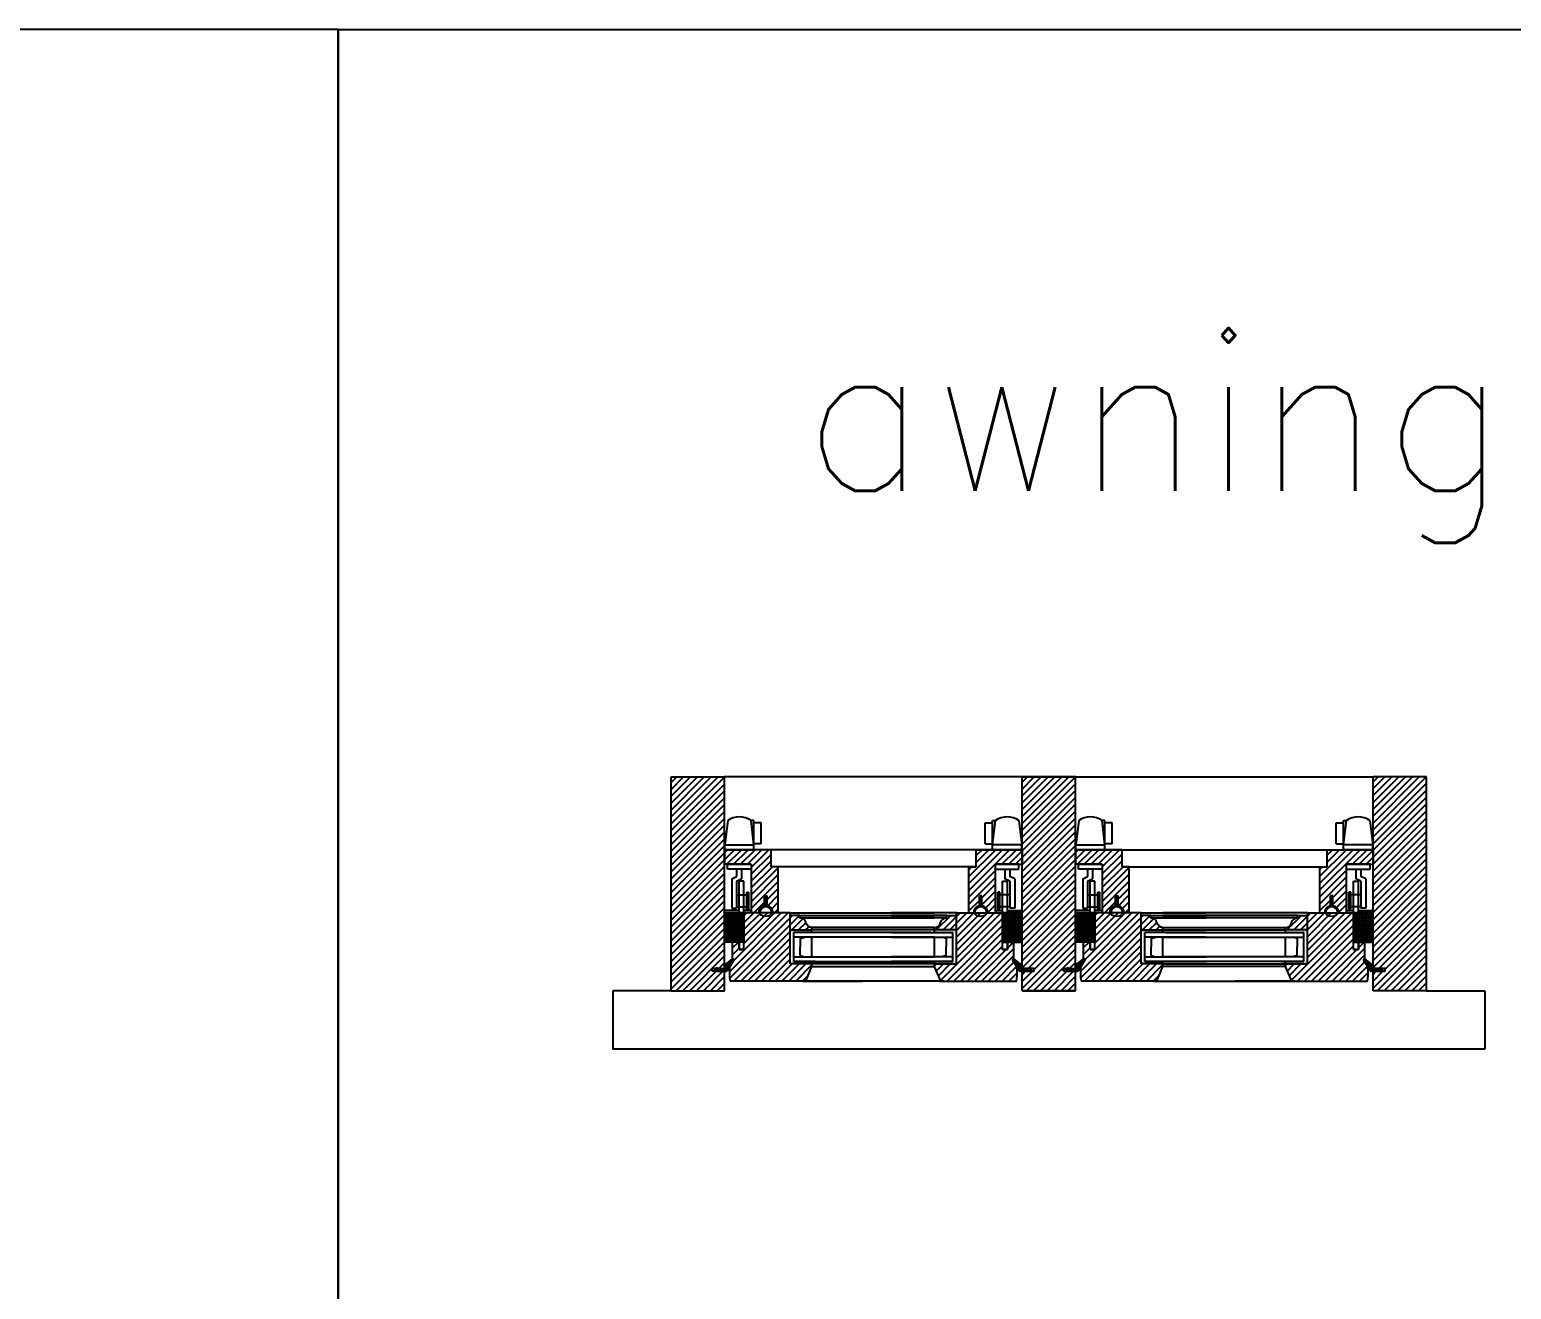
# Model space of a CAD drawing. Header units: inches. Extents: x 1985 to 11287, y 379 to 3234.
# Drawn here: x 8908.34 to 8946.44, y 1786.73 to 1819.1 of the extents above; entities that cross this region are included whole.
import ezdxf

# ---------------------------------------------------------------- set-up
doc = ezdxf.new("R2010")
doc.units = ezdxf.units.IN
doc.header["$MEASUREMENT"] = 0
for name, color, linetype in [('detail 99', 30, 'CONTINUOUS'), ('glass 99', 6, 'CONTINUOUS'), ('glazing tape 99', 7, 'CONTINUOUS'), ('hardware 99', 94, 'CONTINUOUS'), ('hatch 99', 1, 'CONTINUOUS'), ('separation 99', 3, 'CONTINUOUS'), ('weatherstripping 99', 5, 'CONTINUOUS'), ('wood detail 99', 7, 'CONTINUOUS')]:
    doc.layers.add(name, color=color, linetype=linetype)
doc.styles.get("Standard").update_dxf_attribs({"font": 'txt.shx', "width": 0.8})
pattern_1 = [(45, (8567.92054, 1741.58993), (-0.088388348, 0.088388348), [])]

msp = doc.modelspace()

# ---------------------------------------------------------------- hatches: boundary and pattern name
at = {"layer": 'glazing tape 99'}
h = msp.add_hatch(color=256, dxfattribs=at)
h.paths.add_polyline_path([(8928.460059, 1795.150496), (8928.460059, 1795.087996), (8927.924345, 1795.087996), (8927.924345, 1795.150496)])
h.paths.add_polyline_path([(8928.460059, 1795.962996), (8928.460059, 1795.900496), (8927.924345, 1795.900496), (8927.924345, 1795.962996)])
h = msp.add_hatch(color=256, dxfattribs=at)
h.paths.add_polyline_path([(8931.609941, 1795.150496), (8931.609941, 1795.087996), (8932.145655, 1795.087996), (8932.145655, 1795.150496)])
h.paths.add_polyline_path([(8931.609941, 1795.962996), (8931.609941, 1795.900496), (8932.145655, 1795.900496), (8932.145655, 1795.962996)])
h = msp.add_hatch(color=256, dxfattribs=at)
h.paths.add_polyline_path([(8937.484941, 1795.150496), (8937.484941, 1795.087996), (8936.949226, 1795.087996), (8936.949226, 1795.150496)])
h.paths.add_polyline_path([(8937.484941, 1795.962996), (8937.484941, 1795.900496), (8936.949226, 1795.900496), (8936.949226, 1795.962996)])
h = msp.add_hatch(color=256, dxfattribs=at)
h.paths.add_polyline_path([(8940.634823, 1795.150496), (8940.634823, 1795.087996), (8941.170537, 1795.087996), (8941.170537, 1795.150496)])
h.paths.add_polyline_path([(8940.634823, 1795.962996), (8940.634823, 1795.900496), (8941.170537, 1795.900496), (8941.170537, 1795.962996)])
at = {"layer": 'hardware 99'}
h = msp.add_hatch(dxfattribs=at)
h.set_pattern_fill('HONEY', color=256, scale=0.25, angle=90, style=0)
h.set_pattern_definition([(90, (9182.998444, 1375.476072), (-0.0270632938, 0.046875), [0.03125, -0.0625]), (210, (9182.998444, 1375.476072), (-0.027063294, -0.0468749999), [0.03125, -0.0625]), (150, (9182.998444, 1375.476072), (-0.0541265877, 1e-10), [-0.0625, 0.03125])])
h.paths.add_polyline_path([(8926.710059, 1796.400496), (8926.210059, 1796.400496), (8926.210059, 1795.650496), (8926.710059, 1795.650496)])
h = msp.add_hatch(dxfattribs=at)
h.set_pattern_fill('HONEY', color=256, scale=0.25, angle=90, style=0)
h.set_pattern_definition([(90, (8677.071555, 1375.476072), (0.0270632937, 0.046875), [0.03125, -0.0625]), (330, (8677.071555, 1375.476072), (0.027063294, -0.0468749999), [0.03125, -0.0625]), (30, (8677.071555, 1375.476072), (0.0541265877, 1e-10), [-0.0625, 0.03125])])
h.paths.add_polyline_path([(8933.859941, 1796.400496), (8933.359941, 1796.400496), (8933.359941, 1795.650496), (8933.859941, 1795.650496)])
h = msp.add_hatch(dxfattribs=at)
h.set_pattern_fill('HONEY', color=256, scale=0.25, angle=90, style=0)
h.set_pattern_definition([(90, (9192.023326, 1375.476072), (-0.0270632937, 0.046875), [0.03125, -0.0625]), (210, (9192.023326, 1375.476072), (-0.027063294, -0.0468749999), [0.03125, -0.0625]), (150, (9192.023326, 1375.476072), (-0.0541265877, 1e-10), [-0.0625, 0.03125])])
h.paths.add_polyline_path([(8935.234941, 1795.650496), (8935.734941, 1795.650496), (8935.734941, 1796.400496), (8935.234941, 1796.400496)])
h = msp.add_hatch(dxfattribs=at)
h.set_pattern_fill('HONEY', color=256, scale=0.25, angle=90, style=0)
h.set_pattern_definition([(90, (8686.096437, 1375.476072), (0.0270632938, 0.046875), [0.03125, -0.0625]), (330, (8686.096437, 1375.476072), (0.027063294, -0.0468749999), [0.03125, -0.0625]), (30, (8686.096437, 1375.476072), (0.0541265877, 1e-10), [-0.0625, 0.03125])])
h.paths.add_polyline_path([(8942.384823, 1795.650496), (8942.884823, 1795.650496), (8942.884823, 1796.400496), (8942.384823, 1796.400496)])
at = {"layer": 'hatch 99'}
h = msp.add_hatch(dxfattribs=at)
h.set_pattern_fill('ANSI31', color=256, style=0)
h.set_pattern_definition(pattern_1)
h.paths.add_polyline_path([(8926.210059, 1799.900496), (8924.835059, 1799.900496), (8924.835059, 1794.400496), (8926.210059, 1794.400496), (8926.210059, 1794.900545), (8925.897559, 1794.900545), (8925.897559, 1794.970545), (8926.210059, 1794.970545)])
h.paths.add_polyline_path([(8927.585059, 1797.587996), (8927.397559, 1797.587996), (8927.397559, 1798.025496), (8926.210059, 1798.025496), (8926.210059, 1797.650496), (8926.897559, 1797.650496), (8926.897559, 1796.400496), (8927.085509, 1796.400496, -0.365977382), (8927.241759, 1796.585373), (8927.241759, 1796.837996), (8927.304259, 1796.837996), (8927.304259, 1796.585373, -0.365977382), (8927.460509, 1796.400496), (8927.585059, 1796.400496)])
h.paths.add_polyline_path([(8927.897545, 1796.400496), (8926.710059, 1796.400496), (8926.710059, 1795.650496), (8926.710059, 1795.462996), (8926.585059, 1795.462996), (8926.585059, 1795.650496), (8926.41875, 1795.650496), (8926.41875, 1795.212642, 0.141972218), (8926.336678, 1794.8303, 0.035496615), (8926.353745, 1794.650496), (8928.299345, 1794.650496), (8928.460059, 1795.025496), (8928.460059, 1795.087996), (8927.897545, 1795.087996)])
h.paths.add_polyline_path([(8928.147559, 1796.275496), (8928.147559, 1796.337996), (8927.897545, 1796.337996), (8927.897545, 1795.962996), (8928.460059, 1795.962996), (8928.460059, 1796.025496, -0.375199902), (8928.303809, 1796.150496, 0.375199902)])
h = msp.add_hatch(dxfattribs=at)
h.set_pattern_fill('ANSI31', color=256, style=0)
h.set_pattern_definition(pattern_1)
h.paths.add_polyline_path([(8932.172455, 1796.337996), (8931.922441, 1796.337996), (8931.922441, 1796.275496), (8931.909319, 1796.275496, 0.350781059), (8931.766191, 1796.150496, -0.375199902), (8931.609941, 1796.025496), (8931.609941, 1795.962996), (8932.172455, 1795.962996)])
h.paths.add_polyline_path([(8933.359941, 1796.400496), (8932.172455, 1796.400496), (8932.172455, 1795.087996), (8931.609941, 1795.087996), (8931.609941, 1795.025496), (8931.770655, 1794.650496), (8933.716255, 1794.650496, 0.035496619), (8933.733321, 1794.8303, 0.14197221), (8933.65125, 1795.212642), (8933.65125, 1795.650496), (8933.484941, 1795.650496), (8933.484941, 1795.462996), (8933.359941, 1795.462996), (8933.359941, 1795.650496)])
h.paths.add_polyline_path([(8933.172441, 1797.650496), (8933.859941, 1797.650496), (8933.859941, 1798.025496), (8932.672441, 1798.025496), (8932.672441, 1797.587996), (8932.484941, 1797.587996), (8932.484941, 1796.400496), (8932.609491, 1796.400496, -0.365977382), (8932.765741, 1796.585373), (8932.765741, 1796.837996), (8932.828241, 1796.837996), (8932.828241, 1796.585373, -0.365977382), (8932.984491, 1796.400496), (8933.172441, 1796.400496)])
h.paths.add_polyline_path([(8935.234941, 1799.900496), (8933.859941, 1799.900496), (8933.859941, 1794.970545), (8934.172441, 1794.970545), (8934.172441, 1794.900545), (8933.859941, 1794.900545), (8933.859941, 1794.400496), (8935.234941, 1794.400496), (8935.234941, 1794.900545), (8934.922441, 1794.900545), (8934.922441, 1794.970545), (8935.234941, 1794.970545)])
h.paths.add_polyline_path([(8936.609941, 1797.587996), (8936.422441, 1797.587996), (8936.422441, 1798.025496), (8935.234941, 1798.025496), (8935.234941, 1797.650496), (8935.922441, 1797.650496), (8935.922441, 1796.400496), (8936.110391, 1796.400496, -0.365977382), (8936.266641, 1796.585373), (8936.266641, 1796.837996), (8936.329141, 1796.837996), (8936.329141, 1796.585373, -0.365977382), (8936.485391, 1796.400496), (8936.609941, 1796.400496)])
h.paths.add_polyline_path([(8936.922426, 1796.400496), (8935.734941, 1796.400496), (8935.734941, 1795.650496), (8935.734941, 1795.462996), (8935.609941, 1795.462996), (8935.609941, 1795.650496), (8935.443632, 1795.650496), (8935.443632, 1795.212642, 0.141972216), (8935.36156, 1794.8303, 0.035496617), (8935.378627, 1794.650496), (8937.324226, 1794.650496), (8937.484941, 1795.025496), (8937.484941, 1795.087996), (8936.922426, 1795.087996)])
h.paths.add_polyline_path([(8937.172441, 1796.275496), (8937.172441, 1796.337996), (8936.922426, 1796.337996), (8936.922426, 1795.962996), (8937.484941, 1795.962996), (8937.484941, 1796.025496, -0.375199902), (8937.328691, 1796.150496, 0.375199902)])
h = msp.add_hatch(dxfattribs=at)
h.set_pattern_fill('ANSI31', color=256, style=0)
h.set_pattern_definition(pattern_1)
h.paths.add_polyline_path([(8941.197337, 1796.337996), (8940.947323, 1796.337996), (8940.947323, 1796.275496), (8940.9342, 1796.275496, 0.350781056), (8940.791073, 1796.150496, -0.375199902), (8940.634823, 1796.025496), (8940.634823, 1795.962996), (8941.197337, 1795.962996)])
h.paths.add_polyline_path([(8942.384823, 1796.400496), (8941.197337, 1796.400496), (8941.197337, 1795.087996), (8940.634823, 1795.087996), (8940.634823, 1795.025496), (8940.795537, 1794.650496), (8942.741137, 1794.650496, 0.03549662), (8942.758203, 1794.8303, 0.141972208), (8942.676132, 1795.212642), (8942.676132, 1795.650496), (8942.509823, 1795.650496), (8942.509823, 1795.462996), (8942.384823, 1795.462996), (8942.384823, 1795.650496)])
h.paths.add_polyline_path([(8942.197323, 1797.650496), (8942.884823, 1797.650496), (8942.884823, 1798.025496), (8941.697323, 1798.025496), (8941.697323, 1797.587996), (8941.509823, 1797.587996), (8941.509823, 1796.400496), (8941.634373, 1796.400496, -0.365977382), (8941.790623, 1796.585373), (8941.790623, 1796.837996), (8941.853123, 1796.837996), (8941.853123, 1796.585373, -0.365977382), (8942.009373, 1796.400496), (8942.197323, 1796.400496)])
h.paths.add_polyline_path([(8944.259823, 1799.900496), (8942.884823, 1799.900496), (8942.884823, 1794.970545), (8943.197323, 1794.970545), (8943.197323, 1794.900545), (8942.884823, 1794.900545), (8942.884823, 1794.400496), (8944.259823, 1794.400496)])
at = {"layer": 'weatherstripping 99'}
h = msp.add_hatch(dxfattribs=at)
h.set_pattern_fill('HONEY', color=256, scale=0.25, style=0)
h.set_pattern_definition([(180, (9346.98701, 1535.4192), (-0.046875, 0.0270632938), [0.03125, -0.0625]), (60, (9346.98701, 1535.4192), (0.0468749999, 0.027063294), [0.03125, -0.0625]), (120, (9346.98701, 1535.4192), (-1e-10, 0.0541265877), [-0.0625, 0.03125])])
h.paths.add_polyline_path([(8926.216284, 1795.061349, 0.232445164), (8926.210059, 1795.048682), (8926.210059, 1794.979045, -0.414213562), (8926.194059, 1794.963045), (8926.077059, 1794.963045), (8926.004016, 1794.994545), (8925.962937, 1794.93567, 0.153488459), (8925.960059, 1794.926515), (8925.960059, 1794.916545, 0.414213562), (8925.976059, 1794.900545), (8926.263786, 1794.900545, 0.256161577), (8926.277276, 1794.907941), (8926.453151, 1795.183712, 0.35180203), (8926.450974, 1795.203629), (8926.439008, 1795.215595, 0.377155593), (8926.41792, 1795.216949)])
h = msp.add_hatch(dxfattribs=at)
h.set_pattern_fill('HONEY', color=256, scale=0.25, style=0)
h.set_pattern_definition([(7e-15, (8513.08299, 1535.4192), (0.046875, 0.0270632938), [0.03125, -0.0625]), (120, (8513.08299, 1535.4192), (-0.0468749999, 0.027063294), [0.03125, -0.0625]), (60, (8513.08299, 1535.4192), (1e-10, 0.0541265877), [-0.0625, 0.03125])])
h.paths.add_polyline_path([(8933.853716, 1795.061349, -0.232445164), (8933.859941, 1795.048682), (8933.859941, 1794.979045, 0.414213562), (8933.875941, 1794.963045), (8933.992941, 1794.963045), (8934.065984, 1794.994545), (8934.107062, 1794.93567, -0.153488459), (8934.109941, 1794.926515), (8934.109941, 1794.916545, -0.414213562), (8934.093941, 1794.900545), (8933.806214, 1794.900545, -0.256161577), (8933.792724, 1794.907941), (8933.616849, 1795.183712, -0.35180203), (8933.619026, 1795.203629), (8933.630991, 1795.215595, -0.377155593), (8933.65208, 1795.216949)])
h = msp.add_hatch(dxfattribs=at)
h.set_pattern_fill('HONEY', color=256, scale=0.25, style=0)
h.set_pattern_definition([(180, (9356.01189, 1535.4192), (-0.046875, 0.0270632938), [0.03125, -0.0625]), (60, (9356.01189, 1535.4192), (0.0468749999, 0.027063294), [0.03125, -0.0625]), (120, (9356.01189, 1535.4192), (-1e-10, 0.0541265877), [-0.0625, 0.03125])])
h.paths.add_polyline_path([(8935.241166, 1795.061349, 0.232445164), (8935.234941, 1795.048682), (8935.234941, 1794.979045, -0.414213562), (8935.218941, 1794.963045), (8935.101941, 1794.963045), (8935.028898, 1794.994545), (8934.987819, 1794.93567, 0.153488459), (8934.984941, 1794.926515), (8934.984941, 1794.916545, 0.414213562), (8935.000941, 1794.900545), (8935.288668, 1794.900545, 0.256161577), (8935.302158, 1794.907941), (8935.478032, 1795.183712, 0.35180203), (8935.475856, 1795.203629), (8935.46389, 1795.215595, 0.377155593), (8935.442801, 1795.216949)])
h = msp.add_hatch(dxfattribs=at)
h.set_pattern_fill('HONEY', color=256, scale=0.25, style=0)
h.set_pattern_definition([(7e-15, (8522.107873, 1535.4192), (0.046875, 0.0270632938), [0.03125, -0.0625]), (120, (8522.107873, 1535.4192), (-0.0468749999, 0.027063294), [0.03125, -0.0625]), (60, (8522.107873, 1535.4192), (1e-10, 0.0541265877), [-0.0625, 0.03125])])
h.paths.add_polyline_path([(8942.878597, 1795.061349, -0.232445164), (8942.884823, 1795.048682), (8942.884823, 1794.979045, 0.414213562), (8942.900823, 1794.963045), (8943.017823, 1794.963045), (8943.090866, 1794.994545), (8943.131944, 1794.93567, -0.153488459), (8943.134823, 1794.926515), (8943.134823, 1794.916545, -0.414213562), (8943.118823, 1794.900545), (8942.831095, 1794.900545, -0.256161577), (8942.817605, 1794.907941), (8942.641731, 1795.183712, -0.35180203), (8942.643907, 1795.203629), (8942.655873, 1795.215595, -0.377155593), (8942.676962, 1795.216949)])

# ---------------------------------------------------------------- linework, layer by layer
at = {"layer": 'glass 99'}
for p, q in [((8931.516191, 1795.900496), (8927.991295, 1795.900496)), ((8927.991295, 1795.150496), (8927.991295, 1795.900496)), ((8931.609941, 1795.775496), (8927.991295, 1795.775496)), ((8928.159964, 1795.745504), (8928.267747, 1795.775496)), ((8928.159964, 1795.745504), (8928.159964, 1795.525496)), ((8928.460059, 1795.275496), (8928.460059, 1795.775496)), ((8930.502823, 1795.900496), (8932.078705, 1795.900496)), ((8930.502823, 1795.775496), (8932.078705, 1795.775496)), ((8931.609941, 1795.275496), (8931.609941, 1795.775496)), ((8931.910035, 1795.745504), (8931.802253, 1795.775496)), ((8931.910035, 1795.745504), (8931.910035, 1795.525496)), ((8932.078705, 1795.150496), (8932.078705, 1795.900496)), ((8938.592059, 1795.900496), (8937.016176, 1795.900496)), ((8937.016176, 1795.150496), (8937.016176, 1795.900496)), ((8938.592059, 1795.775496), (8937.016176, 1795.775496)), ((8937.184846, 1795.745504), (8937.292629, 1795.775496)), ((8937.184846, 1795.745504), (8937.184846, 1795.525496)), ((8937.484941, 1795.775496), (8941.103587, 1795.775496)), ((8937.484941, 1795.275496), (8937.484941, 1795.775496)), ((8937.578691, 1795.900496), (8941.103587, 1795.900496)), ((8940.634823, 1795.275496), (8940.634823, 1795.775496)), ((8940.934917, 1795.745504), (8940.827134, 1795.775496)), ((8940.934917, 1795.745504), (8940.934917, 1795.525496)), ((8941.103587, 1795.150496), (8941.103587, 1795.900496)), ((8927.991295, 1795.275496), (8931.609941, 1795.275496)), ((8928.159964, 1795.305487), (8928.159964, 1795.525496)), ((8928.159964, 1795.305487), (8928.267747, 1795.275496)), ((8932.078705, 1795.275496), (8930.502823, 1795.275496)), ((8931.910035, 1795.305487), (8931.802253, 1795.275496)), ((8931.910035, 1795.305487), (8931.910035, 1795.525496)), ((8937.016176, 1795.275496), (8938.592059, 1795.275496)), ((8937.184846, 1795.305487), (8937.184846, 1795.525496)), ((8937.184846, 1795.305487), (8937.292629, 1795.275496)), ((8941.103587, 1795.275496), (8937.484941, 1795.275496)), ((8940.934917, 1795.305487), (8940.827134, 1795.275496)), ((8940.934917, 1795.305487), (8940.934917, 1795.525496)), ((8927.991295, 1795.150496), (8931.516191, 1795.150496)), ((8928.553809, 1795.150496), (8927.991295, 1795.150496)), ((8932.078705, 1795.150496), (8930.502823, 1795.150496)), ((8931.516191, 1795.150496), (8932.078705, 1795.150496)), ((8937.016176, 1795.150496), (8938.592059, 1795.150496)), ((8937.578691, 1795.150496), (8937.016176, 1795.150496)), ((8941.103587, 1795.150496), (8937.578691, 1795.150496)), ((8940.541073, 1795.150496), (8941.103587, 1795.150496))]:
    msp.add_line(p, q, dxfattribs=at)
at = {"layer": 'hardware 99'}
for p, q in [((8926.292559, 1798.775496), (8926.217559, 1798.150496)), ((8926.967559, 1798.150496), (8926.892559, 1798.775496)), ((8926.967559, 1798.775496), (8926.892559, 1798.775496)), ((8926.967559, 1798.025496), (8926.967559, 1798.775496)), ((8927.154559, 1798.711496), (8926.967559, 1798.711496)), ((8927.154559, 1798.179496), (8927.154559, 1798.711496)), ((8932.915441, 1798.179496), (8932.915441, 1798.711496)), ((8932.915441, 1798.711496), (8933.102441, 1798.711496)), ((8933.102441, 1798.025496), (8933.102441, 1798.775496)), ((8933.102441, 1798.150496), (8933.177441, 1798.775496)), ((8933.102441, 1798.775496), (8933.177441, 1798.775496)), ((8933.777441, 1798.775496), (8933.852441, 1798.150496)), ((8935.317441, 1798.775496), (8935.242441, 1798.150496)), ((8935.992441, 1798.150496), (8935.917441, 1798.775496)), ((8935.992441, 1798.775496), (8935.917441, 1798.775496)), ((8935.992441, 1798.025496), (8935.992441, 1798.775496)), ((8936.179441, 1798.711496), (8935.992441, 1798.711496)), ((8936.179441, 1798.179496), (8936.179441, 1798.711496)), ((8941.940323, 1798.179496), (8941.940323, 1798.711496)), ((8941.940323, 1798.711496), (8942.127323, 1798.711496)), ((8942.127323, 1798.025496), (8942.127323, 1798.775496)), ((8942.127323, 1798.150496), (8942.202323, 1798.775496)), ((8942.127323, 1798.775496), (8942.202323, 1798.775496)), ((8942.802323, 1798.775496), (8942.877323, 1798.150496)), ((8926.217559, 1798.025496), (8926.217559, 1798.150496)), ((8926.217559, 1798.150496), (8926.967559, 1798.150496)), ((8926.217559, 1798.025496), (8926.967559, 1798.025496)), ((8927.154559, 1798.179496), (8926.967559, 1798.179496)), ((8932.915441, 1798.179496), (8933.102441, 1798.179496)), ((8933.852441, 1798.150496), (8933.102441, 1798.150496)), ((8933.852441, 1798.025496), (8933.102441, 1798.025496)), ((8933.852441, 1798.025496), (8933.852441, 1798.150496)), ((8935.242441, 1798.025496), (8935.242441, 1798.150496)), ((8935.242441, 1798.150496), (8935.992441, 1798.150496)), ((8935.242441, 1798.025496), (8935.992441, 1798.025496)), ((8936.179441, 1798.179496), (8935.992441, 1798.179496)), ((8941.940323, 1798.179496), (8942.127323, 1798.179496)), ((8942.877323, 1798.150496), (8942.127323, 1798.150496)), ((8942.877323, 1798.025496), (8942.127323, 1798.025496)), ((8942.877323, 1798.025496), (8942.877323, 1798.150496)), ((8926.287559, 1797.525496), (8926.287559, 1797.650496)), ((8926.287559, 1797.650496), (8926.897559, 1797.650496)), ((8926.897559, 1797.525496), (8926.287559, 1797.525496)), ((8926.522605, 1797.525496), (8926.522605, 1797.336923)), ((8926.647605, 1797.525496), (8926.647605, 1797.275496)), ((8926.897559, 1797.650496), (8926.897559, 1797.525496)), ((8933.172441, 1797.650496), (8933.172441, 1797.525496)), ((8933.782441, 1797.650496), (8933.172441, 1797.650496)), ((8933.172441, 1797.525496), (8933.782441, 1797.525496)), ((8933.422395, 1797.525496), (8933.422395, 1797.275496)), ((8933.547395, 1797.525496), (8933.547395, 1797.336923)), ((8933.782441, 1797.525496), (8933.782441, 1797.650496)), ((8935.312441, 1797.525496), (8935.312441, 1797.650496)), ((8935.312441, 1797.650496), (8935.922441, 1797.650496)), ((8935.922441, 1797.525496), (8935.312441, 1797.525496)), ((8935.547487, 1797.525496), (8935.547487, 1797.336923)), ((8935.672487, 1797.525496), (8935.672487, 1797.275496)), ((8935.922441, 1797.650496), (8935.922441, 1797.525496)), ((8942.197323, 1797.650496), (8942.197323, 1797.525496)), ((8942.807323, 1797.650496), (8942.197323, 1797.650496)), ((8942.197323, 1797.525496), (8942.807323, 1797.525496)), ((8942.447277, 1797.525496), (8942.447277, 1797.275496)), ((8942.572277, 1797.525496), (8942.572277, 1797.336923)), ((8942.807323, 1797.525496), (8942.807323, 1797.650496)), ((8926.397605, 1797.275496), (8926.522605, 1797.336923)), ((8926.397605, 1797.275496), (8926.397605, 1796.525496)), ((8926.522605, 1797.212996), (8926.647605, 1797.275496)), ((8926.522605, 1797.212996), (8926.522605, 1796.525496)), ((8926.585059, 1795.462996), (8926.585059, 1797.212996)), ((8926.710059, 1797.212996), (8926.585059, 1797.212996)), ((8926.710059, 1795.462996), (8926.710059, 1797.212996)), ((8933.359941, 1795.462996), (8933.359941, 1797.212996)), ((8933.359941, 1797.212996), (8933.484941, 1797.212996)), ((8933.547395, 1797.212996), (8933.422395, 1797.275496)), ((8933.484941, 1795.462996), (8933.484941, 1797.212996)), ((8933.672395, 1797.275496), (8933.547395, 1797.336923)), ((8933.547395, 1797.212996), (8933.547395, 1796.525496)), ((8933.672395, 1797.275496), (8933.672395, 1796.525496)), ((8935.422487, 1797.275496), (8935.547487, 1797.336923)), ((8935.422487, 1797.275496), (8935.422487, 1796.525496)), ((8935.547487, 1797.212996), (8935.672487, 1797.275496)), ((8935.547487, 1797.212996), (8935.547487, 1796.525496)), ((8935.609941, 1795.462996), (8935.609941, 1797.212996)), ((8935.734941, 1797.212996), (8935.609941, 1797.212996)), ((8935.734941, 1795.462996), (8935.734941, 1797.212996)), ((8942.384823, 1795.462996), (8942.384823, 1797.212996)), ((8942.384823, 1797.212996), (8942.509823, 1797.212996)), ((8942.572277, 1797.212996), (8942.447277, 1797.275496)), ((8942.509823, 1795.462996), (8942.509823, 1797.212996)), ((8942.697277, 1797.275496), (8942.572277, 1797.336923)), ((8942.572277, 1797.212996), (8942.572277, 1796.525496)), ((8942.697277, 1797.275496), (8942.697277, 1796.525496)), ((8926.522605, 1796.866996), (8926.780605, 1796.866996)), ((8926.780605, 1796.494246), (8926.780605, 1796.931746)), ((8926.780605, 1796.931746), (8926.835605, 1796.931746)), ((8926.835605, 1796.494246), (8926.835605, 1796.931746)), ((8933.234395, 1796.494246), (8933.234395, 1796.931746)), ((8933.289395, 1796.931746), (8933.234395, 1796.931746)), ((8933.289395, 1796.494246), (8933.289395, 1796.931746)), ((8933.547395, 1796.866996), (8933.289395, 1796.866996)), ((8935.547487, 1796.866996), (8935.805487, 1796.866996)), ((8935.805487, 1796.494246), (8935.805487, 1796.931746)), ((8935.805487, 1796.931746), (8935.860487, 1796.931746)), ((8935.860487, 1796.494246), (8935.860487, 1796.931746)), ((8942.259277, 1796.494246), (8942.259277, 1796.931746)), ((8942.314277, 1796.931746), (8942.259277, 1796.931746)), ((8942.314277, 1796.494246), (8942.314277, 1796.931746)), ((8942.572277, 1796.866996), (8942.314277, 1796.866996)), ((8926.210059, 1795.650496), (8926.210059, 1796.400496)), ((8926.210059, 1796.400496), (8926.710059, 1796.400496)), ((8926.397605, 1796.525496), (8926.522605, 1796.525496)), ((8926.522605, 1796.558996), (8926.780605, 1796.558996)), ((8926.710059, 1796.400496), (8926.710059, 1795.650496)), ((8926.780605, 1796.494246), (8926.835605, 1796.494246)), ((8933.289395, 1796.494246), (8933.234395, 1796.494246)), ((8933.547395, 1796.558996), (8933.289395, 1796.558996)), ((8933.859941, 1796.400496), (8933.359941, 1796.400496)), ((8933.359941, 1796.400496), (8933.359941, 1795.650496)), ((8933.672395, 1796.525496), (8933.547395, 1796.525496)), ((8933.859941, 1795.650496), (8933.859941, 1796.400496)), ((8935.234941, 1795.650496), (8935.234941, 1796.400496)), ((8935.234941, 1796.400496), (8935.734941, 1796.400496)), ((8935.422487, 1796.525496), (8935.547487, 1796.525496)), ((8935.547487, 1796.558996), (8935.805487, 1796.558996)), ((8935.734941, 1796.400496), (8935.734941, 1795.650496)), ((8935.805487, 1796.494246), (8935.860487, 1796.494246)), ((8942.314277, 1796.494246), (8942.259277, 1796.494246)), ((8942.572277, 1796.558996), (8942.314277, 1796.558996)), ((8942.884823, 1796.400496), (8942.384823, 1796.400496)), ((8942.384823, 1796.400496), (8942.384823, 1795.650496)), ((8942.697277, 1796.525496), (8942.572277, 1796.525496)), ((8942.884823, 1795.650496), (8942.884823, 1796.400496)), ((8926.710059, 1795.650496), (8926.210059, 1795.650496)), ((8933.359941, 1795.650496), (8933.859941, 1795.650496)), ((8935.734941, 1795.650496), (8935.234941, 1795.650496)), ((8942.384823, 1795.650496), (8942.884823, 1795.650496)), ((8926.710059, 1795.462996), (8926.585059, 1795.462996)), ((8933.359941, 1795.462996), (8933.484941, 1795.462996)), ((8935.734941, 1795.462996), (8935.609941, 1795.462996)), ((8942.384823, 1795.462996), (8942.509823, 1795.462996))]:
    msp.add_line(p, q, dxfattribs=at)
for centre in [(8926.592559, 1798.320496), (8933.477441, 1798.320496), (8935.617441, 1798.320496), (8942.502323, 1798.320496)]:
    msp.add_arc(centre, 0.545, 56.6015115, 123.3984885, dxfattribs=at)
at = {"layer": 'separation 99'}
msp.add_line((8916.275899, 1819.09945), (8916.275899, 1752.980853), dxfattribs=at)
for points in [[(8916.275899, 1819.09945), (8869.264842, 1819.09945), (8869.264842, 1686.862257), (8916.275899, 1686.862257)], [(8916.275899, 1819.09945), (9047.87246, 1819.09945), (9047.87246, 1686.862257), (8916.275899, 1686.862257)]]:
    msp.add_lwpolyline(points, close=True, dxfattribs=at)
at = {"layer": 'weatherstripping 99'}
for p, q in [((8927.273009, 1796.837996), (8927.273009, 1796.556746)), ((8932.796991, 1796.837996), (8932.796991, 1796.556746)), ((8936.297891, 1796.837996), (8936.297891, 1796.556746)), ((8941.821873, 1796.837996), (8941.821873, 1796.556746)), ((8926.216284, 1795.061349), (8926.41792, 1795.216949)), ((8926.453151, 1795.183712), (8926.277276, 1794.907941)), ((8926.450974, 1795.203629), (8926.439008, 1795.215595)), ((8933.616849, 1795.183712), (8933.792724, 1794.907941)), ((8933.619026, 1795.203629), (8933.630991, 1795.215595)), ((8933.853716, 1795.061349), (8933.65208, 1795.216949)), ((8935.241166, 1795.061349), (8935.442801, 1795.216949)), ((8935.478032, 1795.183712), (8935.302158, 1794.907941)), ((8935.475856, 1795.203629), (8935.46389, 1795.215595)), ((8942.641731, 1795.183712), (8942.817605, 1794.907941)), ((8942.643907, 1795.203629), (8942.655873, 1795.215595)), ((8942.878597, 1795.061349), (8942.676962, 1795.216949)), ((8925.960059, 1794.916545), (8925.960059, 1794.926515)), ((8925.962937, 1794.93567), (8926.004016, 1794.994545)), ((8925.976059, 1794.900545), (8926.263786, 1794.900545)), ((8926.004016, 1794.994545), (8926.077059, 1794.963045)), ((8926.077059, 1794.963045), (8926.194059, 1794.963045)), ((8926.210059, 1795.048682), (8926.210059, 1794.979045)), ((8934.093941, 1794.900545), (8933.806214, 1794.900545)), ((8933.859941, 1795.048682), (8933.859941, 1794.979045)), ((8933.992941, 1794.963045), (8933.875941, 1794.963045)), ((8934.065984, 1794.994545), (8933.992941, 1794.963045)), ((8934.107062, 1794.93567), (8934.065984, 1794.994545)), ((8934.109941, 1794.916545), (8934.109941, 1794.926515)), ((8934.984941, 1794.916545), (8934.984941, 1794.926515)), ((8934.987819, 1794.93567), (8935.028898, 1794.994545)), ((8935.000941, 1794.900545), (8935.288668, 1794.900545)), ((8935.028898, 1794.994545), (8935.101941, 1794.963045)), ((8935.101941, 1794.963045), (8935.218941, 1794.963045)), ((8935.234941, 1795.048682), (8935.234941, 1794.979045)), ((8943.118823, 1794.900545), (8942.831095, 1794.900545)), ((8942.884823, 1795.048682), (8942.884823, 1794.979045)), ((8943.017823, 1794.963045), (8942.900823, 1794.963045)), ((8943.090866, 1794.994545), (8943.017823, 1794.963045)), ((8943.131944, 1794.93567), (8943.090866, 1794.994545)), ((8943.134823, 1794.916545), (8943.134823, 1794.926515))]:
    msp.add_line(p, q, dxfattribs=at)
for centre, radius, start, end in [((8927.179511, 1796.407358), 0.0625, 175.8019524, 240.0887142), ((8927.273009, 1796.400496), 0.15625, 4.1980476, 175.8019524), ((8927.273009, 1796.569883), 0.25, 240.0887142, 299.9112858), ((8927.366507, 1796.407358), 0.0625, 299.9112858, 4.1980476), ((8932.703492, 1796.407358), 0.0625, 175.8019524, 240.0887142), ((8932.796991, 1796.400496), 0.15625, 4.1980476, 175.8019524), ((8932.796991, 1796.569883), 0.25, 240.0887142, 299.9112858), ((8932.890489, 1796.407358), 0.0625, 299.9112858, 4.1980476), ((8936.204392, 1796.407358), 0.0625, 175.8019524, 240.0887142), ((8936.297891, 1796.400496), 0.15625, 4.1980476, 175.8019524), ((8936.297891, 1796.569883), 0.25, 240.0887142, 299.9112858), ((8936.391389, 1796.407358), 0.0625, 299.9112858, 4.1980476), ((8941.728374, 1796.407358), 0.0625, 175.8019524, 240.0887142), ((8941.821873, 1796.400496), 0.15625, 4.1980476, 175.8019524), ((8941.821873, 1796.569883), 0.25, 240.0887142, 299.9112858), ((8941.915371, 1796.407358), 0.0625, 299.9112858, 4.1980476), ((8926.427695, 1795.204282), 0.016, 45, 127.6569919), ((8926.439661, 1795.192316), 0.016, 327.4720979, 45), ((8933.630339, 1795.192316), 0.016, 135, 212.5279021), ((8933.642305, 1795.204282), 0.016, 52.3430081, 135), ((8935.452576, 1795.204282), 0.016, 45, 127.6569919), ((8935.464542, 1795.192316), 0.016, 327.4720979, 45), ((8942.655221, 1795.192316), 0.016, 135, 212.5279021), ((8942.667187, 1795.204282), 0.016, 52.3430081, 135), ((8925.976059, 1794.926515), 0.016, 145.0954375, 180), ((8925.976059, 1794.916545), 0.016, 180, 270), ((8926.194059, 1794.979045), 0.016, 270, 0), ((8926.226059, 1795.048682), 0.016, 127.6569919, 180), ((8926.263786, 1794.916545), 0.016, 270, 327.4720979), ((8933.806214, 1794.916545), 0.016, 212.5279021, 270), ((8933.843941, 1795.048682), 0.016, 0, 52.3430081), ((8933.875941, 1794.979045), 0.016, 180, 270), ((8934.093941, 1794.916545), 0.016, 270, 0), ((8934.093941, 1794.926515), 0.016, 0, 34.9045625), ((8935.000941, 1794.926515), 0.016, 145.0954375, 180), ((8935.000941, 1794.916545), 0.016, 180, 270), ((8935.218941, 1794.979045), 0.016, 270, 0), ((8935.250941, 1795.048682), 0.016, 127.6569919, 180), ((8935.288668, 1794.916545), 0.016, 270, 327.4720979), ((8942.831095, 1794.916545), 0.016, 212.5279021, 270), ((8942.868823, 1795.048682), 0.016, 0, 52.3430081), ((8942.900823, 1794.979045), 0.016, 180, 270), ((8943.118823, 1794.916545), 0.016, 270, 0), ((8943.118823, 1794.926515), 0.016, 0, 34.9045625)]:
    msp.add_arc(centre, radius, start, end, dxfattribs=at)
at = {"layer": 'wood detail 99'}
for p, q in [((8924.835059, 1799.900496), (8926.210059, 1799.900496)), ((8924.835059, 1794.400496), (8924.835059, 1799.900496)), ((8933.859941, 1799.900496), (8926.210059, 1799.900496)), ((8926.210059, 1794.970545), (8926.210059, 1799.900496)), ((8933.859941, 1799.900496), (8935.234941, 1799.900496)), ((8935.234941, 1799.900496), (8933.859941, 1799.900496)), ((8933.859941, 1794.970545), (8933.859941, 1799.900496)), ((8935.234941, 1799.900496), (8942.884823, 1799.900496)), ((8935.234941, 1794.970545), (8935.234941, 1799.900496)), ((8944.259823, 1799.900496), (8942.884823, 1799.900496)), ((8942.884823, 1794.970545), (8942.884823, 1799.900496)), ((8944.259823, 1794.400496), (8944.259823, 1799.900496)), ((8926.210059, 1796.400496), (8926.210059, 1798.025496)), ((8927.397559, 1798.025496), (8926.210059, 1798.025496)), ((8926.210059, 1798.025496), (8926.210059, 1797.650496)), ((8933.359941, 1798.025496), (8927.397559, 1798.025496)), ((8927.397559, 1798.025496), (8927.397559, 1797.587996)), ((8932.672441, 1798.025496), (8932.672441, 1797.587996)), ((8932.672441, 1798.025496), (8933.859941, 1798.025496)), ((8933.859941, 1798.025496), (8933.359941, 1798.025496)), ((8933.859941, 1796.400496), (8933.859941, 1798.025496)), ((8933.859941, 1798.025496), (8933.859941, 1797.650496)), ((8935.234941, 1798.025496), (8935.734941, 1798.025496)), ((8935.234941, 1796.400496), (8935.234941, 1798.025496)), ((8936.422441, 1798.025496), (8935.234941, 1798.025496)), ((8935.234941, 1798.025496), (8935.234941, 1797.650496)), ((8935.734941, 1798.025496), (8941.697323, 1798.025496)), ((8936.422441, 1798.025496), (8936.422441, 1797.587996)), ((8941.697323, 1798.025496), (8941.697323, 1797.587996)), ((8941.697323, 1798.025496), (8942.884823, 1798.025496)), ((8942.884823, 1798.025496), (8942.384823, 1798.025496)), ((8942.884823, 1798.025496), (8942.384823, 1798.025496)), ((8942.884823, 1796.400496), (8942.884823, 1798.025496)), ((8942.884823, 1798.025496), (8942.884823, 1797.650496)), ((8926.897559, 1797.650496), (8926.210059, 1797.650496)), ((8926.897559, 1797.650496), (8926.897559, 1796.400496)), ((8927.585059, 1797.587996), (8927.397559, 1797.587996)), ((8932.672441, 1797.587996), (8927.585059, 1797.587996)), ((8927.585059, 1797.587996), (8927.585059, 1796.400496)), ((8932.484941, 1797.587996), (8932.672441, 1797.587996)), ((8932.484941, 1797.587996), (8932.484941, 1796.400496)), ((8933.172441, 1797.650496), (8933.859941, 1797.650496)), ((8933.172441, 1797.650496), (8933.172441, 1796.400496)), ((8935.922441, 1797.650496), (8935.234941, 1797.650496)), ((8935.922441, 1797.650496), (8935.922441, 1796.400496)), ((8936.422441, 1797.587996), (8941.697323, 1797.587996)), ((8936.609941, 1797.587996), (8936.422441, 1797.587996)), ((8936.609941, 1797.587996), (8936.609941, 1796.400496)), ((8941.509823, 1797.587996), (8941.509823, 1796.400496)), ((8942.197323, 1797.650496), (8942.197323, 1796.400496)), ((8942.197323, 1797.650496), (8942.884823, 1797.650496)), ((8926.585059, 1796.462996), (8926.210059, 1796.462996)), ((8926.897559, 1796.400496), (8926.210059, 1796.400496)), ((8926.897559, 1796.462996), (8926.710059, 1796.462996)), ((8926.710059, 1795.650496), (8926.710059, 1796.400496)), ((8927.897545, 1796.400496), (8926.710059, 1796.400496)), ((8927.897545, 1796.400496), (8931.609941, 1796.400496)), ((8928.147559, 1796.337996), (8931.609941, 1796.337996)), ((8932.172455, 1796.400496), (8930.502823, 1796.400496)), ((8931.922441, 1796.337996), (8930.502823, 1796.337996)), ((8932.172455, 1796.400496), (8933.359941, 1796.400496)), ((8933.172441, 1796.462996), (8933.359941, 1796.462996)), ((8933.172441, 1796.400496), (8933.859941, 1796.400496)), ((8933.359941, 1795.650496), (8933.359941, 1796.400496)), ((8933.484941, 1796.462996), (8933.859941, 1796.462996)), ((8935.609941, 1796.462996), (8935.234941, 1796.462996)), ((8935.922441, 1796.400496), (8935.234941, 1796.400496)), ((8935.922441, 1796.462996), (8935.734941, 1796.462996)), ((8935.734941, 1795.650496), (8935.734941, 1796.400496)), ((8936.922426, 1796.400496), (8935.734941, 1796.400496)), ((8936.922426, 1796.400496), (8938.592059, 1796.400496)), ((8937.172441, 1796.337996), (8938.592059, 1796.337996)), ((8941.197337, 1796.400496), (8937.484941, 1796.400496)), ((8940.947323, 1796.337996), (8937.484941, 1796.337996)), ((8941.197337, 1796.400496), (8942.384823, 1796.400496)), ((8942.197323, 1796.462996), (8942.384823, 1796.462996)), ((8942.197323, 1796.400496), (8942.884823, 1796.400496)), ((8942.384823, 1795.650496), (8942.384823, 1796.400496)), ((8942.509823, 1796.462996), (8942.884823, 1796.462996)), ((8928.147559, 1796.275496), (8931.609941, 1796.275496)), ((8931.609941, 1796.025496), (8928.460059, 1796.025496)), ((8928.460059, 1795.900496), (8928.460059, 1796.025496)), ((8931.609941, 1795.962996), (8928.460059, 1795.962996)), ((8931.922441, 1796.275496), (8930.502823, 1796.275496)), ((8931.609941, 1795.900496), (8931.609941, 1796.025496)), ((8937.172441, 1796.275496), (8938.592059, 1796.275496)), ((8940.947323, 1796.275496), (8937.484941, 1796.275496)), ((8937.484941, 1796.025496), (8940.634823, 1796.025496)), ((8937.484941, 1795.900496), (8937.484941, 1796.025496)), ((8937.484941, 1795.962996), (8940.634823, 1795.962996)), ((8940.634823, 1795.900496), (8940.634823, 1796.025496)), ((8926.585059, 1795.650496), (8926.41875, 1795.650496)), ((8926.41875, 1795.212642), (8926.41875, 1795.650496)), ((8926.585059, 1795.650496), (8926.585059, 1795.462996)), ((8926.710059, 1795.462996), (8926.710059, 1795.650496)), ((8933.359941, 1795.462996), (8933.359941, 1795.650496)), ((8933.484941, 1795.650496), (8933.65125, 1795.650496)), ((8933.484941, 1795.650496), (8933.484941, 1795.462996)), ((8933.65125, 1795.212642), (8933.65125, 1795.650496)), ((8935.609941, 1795.650496), (8935.443632, 1795.650496)), ((8935.443632, 1795.212642), (8935.443632, 1795.650496)), ((8935.609941, 1795.650496), (8935.609941, 1795.462996)), ((8935.734941, 1795.462996), (8935.734941, 1795.650496)), ((8942.384823, 1795.462996), (8942.384823, 1795.650496)), ((8942.509823, 1795.650496), (8942.676132, 1795.650496)), ((8942.509823, 1795.650496), (8942.509823, 1795.462996)), ((8942.676132, 1795.212642), (8942.676132, 1795.650496)), ((8926.585059, 1795.462996), (8926.710059, 1795.462996)), ((8933.484941, 1795.462996), (8933.359941, 1795.462996)), ((8935.609941, 1795.462996), (8935.734941, 1795.462996)), ((8942.509823, 1795.462996), (8942.384823, 1795.462996)), ((8925.897559, 1794.900545), (8925.897559, 1794.970545)), ((8925.897559, 1794.970545), (8926.210059, 1794.970545)), ((8926.210059, 1794.900545), (8925.897559, 1794.900545)), ((8926.210059, 1794.400496), (8926.210059, 1794.900545)), ((8928.460059, 1795.087996), (8927.897545, 1795.087996)), ((8928.460059, 1795.025496), (8928.460059, 1795.150496)), ((8931.609941, 1795.087996), (8928.460059, 1795.087996)), ((8928.460059, 1795.025496), (8931.609941, 1795.025496)), ((8931.609941, 1795.025496), (8931.609941, 1795.150496)), ((8931.609941, 1795.087996), (8932.172455, 1795.087996)), ((8934.172441, 1794.970545), (8933.859941, 1794.970545)), ((8933.859941, 1794.400496), (8933.859941, 1794.900545)), ((8933.859941, 1794.900545), (8934.172441, 1794.900545)), ((8934.172441, 1794.900545), (8934.172441, 1794.970545)), ((8934.922441, 1794.900545), (8934.922441, 1794.970545)), ((8934.922441, 1794.970545), (8935.234941, 1794.970545)), ((8935.234941, 1794.900545), (8934.922441, 1794.900545)), ((8935.234941, 1794.400496), (8935.234941, 1794.900545)), ((8937.484941, 1795.087996), (8936.922426, 1795.087996)), ((8937.484941, 1795.025496), (8937.484941, 1795.150496)), ((8937.484941, 1795.087996), (8940.634823, 1795.087996)), ((8940.634823, 1795.025496), (8937.484941, 1795.025496)), ((8940.634823, 1795.025496), (8940.634823, 1795.150496)), ((8940.634823, 1795.087996), (8941.197337, 1795.087996)), ((8943.197323, 1794.970545), (8942.884823, 1794.970545)), ((8942.884823, 1794.400496), (8942.884823, 1794.900545)), ((8942.884823, 1794.900545), (8943.197323, 1794.900545)), ((8943.197323, 1794.900545), (8943.197323, 1794.970545)), ((8926.210059, 1794.400496), (8926.210059, 1794.775545)), ((8928.335059, 1794.650496), (8926.353745, 1794.650496)), ((8928.218988, 1794.650496), (8929.758477, 1794.650496)), ((8931.734941, 1794.650496), (8928.299345, 1794.650496)), ((8931.851012, 1794.650496), (8930.502823, 1794.650496)), ((8931.734941, 1794.650496), (8933.716255, 1794.650496)), ((8935.234941, 1794.400496), (8935.234941, 1794.775545)), ((8937.359941, 1794.650496), (8935.378627, 1794.650496)), ((8937.243869, 1794.650496), (8938.592059, 1794.650496)), ((8937.359941, 1794.650496), (8940.795537, 1794.650496)), ((8940.875894, 1794.650496), (8939.336404, 1794.650496)), ((8940.759823, 1794.650496), (8942.741137, 1794.650496)), ((8924.835059, 1794.400496), (8923.335059, 1794.400496)), ((8923.335059, 1794.400496), (8923.335059, 1792.900496)), ((8924.835059, 1794.400496), (8926.210059, 1794.400496)), ((8933.859941, 1794.400496), (8935.234941, 1794.400496)), ((8935.234941, 1794.400496), (8933.859941, 1794.400496)), ((8944.259823, 1794.400496), (8942.884823, 1794.400496)), ((8944.259823, 1794.400496), (8945.759823, 1794.400496)), ((8945.759823, 1794.400496), (8945.759823, 1792.900496)), ((8945.759823, 1792.900496), (8923.335059, 1792.900496))]:
    msp.add_line(p, q, dxfattribs=at)
at = {"layer": 'wood detail 99', "color": 7}
for p, q in [((8927.241759, 1796.837996), (8927.304259, 1796.837996)), ((8927.241759, 1796.585373), (8927.241759, 1796.837996)), ((8927.304259, 1796.585373), (8927.304259, 1796.837996)), ((8932.828241, 1796.837996), (8932.765741, 1796.837996)), ((8932.765741, 1796.585373), (8932.765741, 1796.837996)), ((8932.828241, 1796.585373), (8932.828241, 1796.837996)), ((8936.266641, 1796.837996), (8936.329141, 1796.837996)), ((8936.266641, 1796.585373), (8936.266641, 1796.837996)), ((8936.329141, 1796.585373), (8936.329141, 1796.837996)), ((8941.853123, 1796.837996), (8941.790623, 1796.837996)), ((8941.790623, 1796.585373), (8941.790623, 1796.837996)), ((8941.853123, 1796.585373), (8941.853123, 1796.837996)), ((8927.897545, 1795.087996), (8927.897545, 1796.400496)), ((8932.172455, 1795.087996), (8932.172455, 1796.400496)), ((8936.922426, 1795.087996), (8936.922426, 1796.400496)), ((8941.197337, 1795.087996), (8941.197337, 1796.400496)), ((8928.299345, 1794.650496), (8928.460059, 1795.025496)), ((8931.770655, 1794.650496), (8931.609941, 1795.025496)), ((8937.324226, 1794.650496), (8937.484941, 1795.025496)), ((8940.795537, 1794.650496), (8940.634823, 1795.025496))]:
    msp.add_line(p, q, dxfattribs=at)
for points in [[(8927.897545, 1795.962996), (8928.460059, 1795.962996), (8928.460059, 1796.025496, -0.375199902), (8928.303809, 1796.150496, 0.375199902), (8928.147559, 1796.275496), (8928.147559, 1796.337996), (8927.897545, 1796.337996)], [(8932.172455, 1795.962996), (8931.609941, 1795.962996), (8931.609941, 1796.025496, 0.375199902), (8931.766191, 1796.150496, -0.375199902), (8931.922441, 1796.275496), (8931.922441, 1796.337996), (8932.172455, 1796.337996)], [(8936.922426, 1795.962996), (8937.484941, 1795.962996), (8937.484941, 1796.025496, -0.375199902), (8937.328691, 1796.150496, 0.375199902), (8937.172441, 1796.275496), (8937.172441, 1796.337996), (8936.922426, 1796.337996)], [(8941.197337, 1795.962996), (8940.634823, 1795.962996), (8940.634823, 1796.025496, 0.375199902), (8940.791073, 1796.150496, -0.375199902), (8940.947323, 1796.275496), (8940.947323, 1796.337996), (8941.197337, 1796.337996)]]:
    msp.add_lwpolyline(points, format="xyb", dxfattribs=at)
for centre, start, end in [((8927.273009, 1796.400496), 99.5940682, 180), ((8927.273009, 1796.400496), 0, 80.4059318), ((8932.796991, 1796.400496), 99.5940682, 180), ((8932.796991, 1796.400496), 0, 80.4059318), ((8936.297891, 1796.400496), 99.5940682, 180), ((8936.297891, 1796.400496), 0, 80.4059318), ((8941.821873, 1796.400496), 99.5940682, 180), ((8941.821873, 1796.400496), 360, 80.4059318)]:
    msp.add_arc(centre, 0.1875, start, end, dxfattribs=at)
at = {"layer": 'wood detail 99'}
for centre, radius, start, end in [((8927.037413, 1794.879864), 0.702485, 151.7242347, 184.0458655), ((8933.032587, 1794.879864), 0.702485, 355.9541345, 28.2757652), ((8936.062295, 1794.879864), 0.702485, 151.7242347, 184.0458655), ((8942.057468, 1794.879864), 0.702485, 355.9541345, 28.2757652), ((8927.609963, 1794.860443), 1.273642, 181.3561309, 189.4879419), ((8932.460036, 1794.860443), 1.273642, 350.5120581, 358.6438691), ((8936.634845, 1794.860443), 1.273642, 181.3561309, 189.4879419), ((8941.484918, 1794.860443), 1.273642, 350.5120581, 358.6438691)]:
    msp.add_arc(centre, radius, start, end, dxfattribs=at)

# ---------------------------------------------------------------- texts
at = {"layer": 'detail 99'}
msp.add_text('awning', height=4, dxfattribs=at).set_placement((8928.200457, 1807.243271))

doc.saveas('drawing.dxf')
